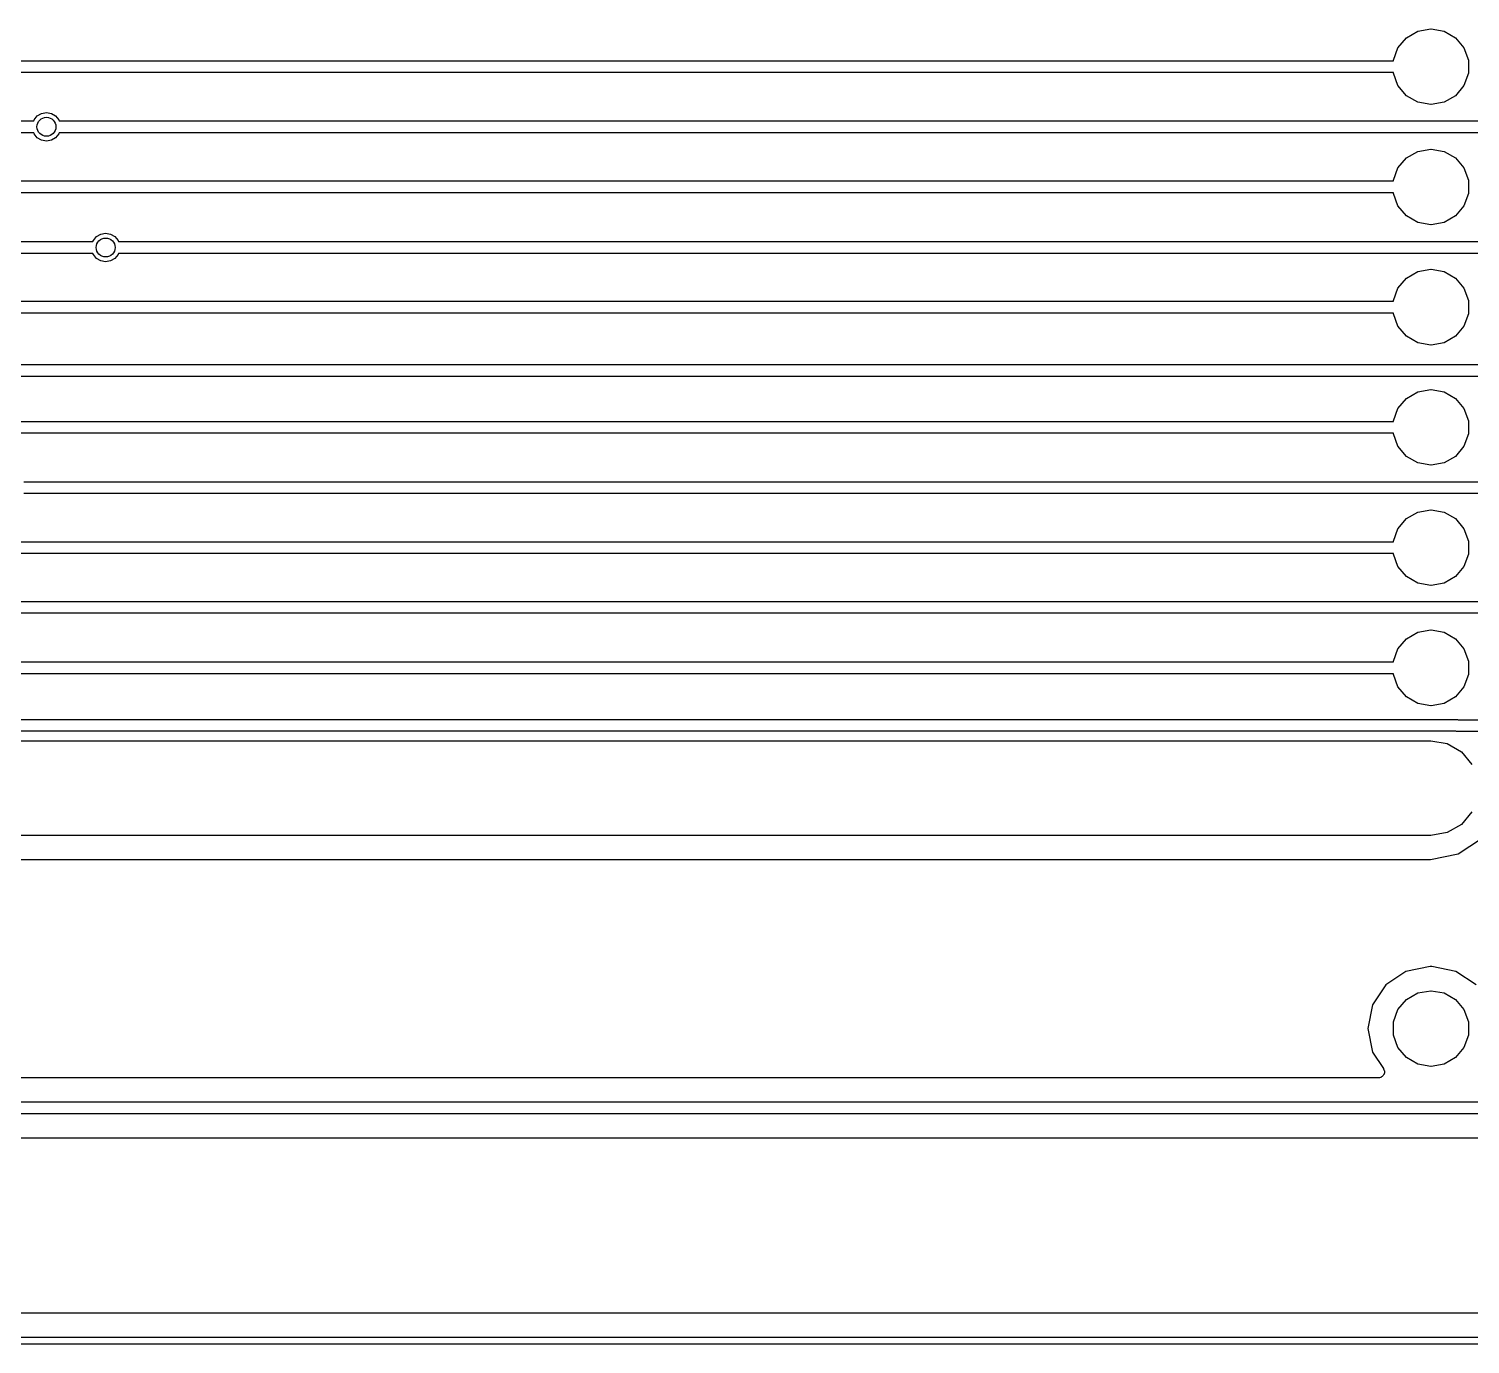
# Model space of a CAD drawing. Extents: x 70 to 225, y -126 to -70.
# Drawn here: x 173.62 to 204.05, y -126.47 to -98.69 of the extents above; entities that cross this region are included whole.
import ezdxf

# ---------------------------------------------------------------- set-up
doc = ezdxf.new("R2010")
doc.units = 0
doc.header["$MEASUREMENT"] = 0
doc.layers.add('BLACK', color=7, linetype='CONTINUOUS')

msp = doc.modelspace()

# ---------------------------------------------------------------- linework, layer by layer
at = {"layer": 'Black'}
for p, q in [((202.53, -99.0873), (202.709, -98.8745)), ((202.709, -98.8745), (202.95, -98.7356)), ((202.95, -98.7356), (203.223, -98.6873)), ((203.223, -98.6873), (203.229, -98.6873)), ((203.229, -98.6873), (203.503, -98.7356)), ((203.503, -98.7356), (203.744, -98.8745)), ((203.744, -98.8745), (203.922, -99.0873)), ((202.435, -99.3484), (202.53, -99.0873)), ((203.922, -99.0873), (204.017, -99.3484)), ((161.045, -99.3623), (202.435, -99.3623)), ((202.435, -99.3623), (202.435, -99.3484)), ((204.017, -99.3484), (204.017, -99.6263)), ((202.435, -99.6123), (161.021, -99.6123)), ((202.435, -99.6263), (202.435, -99.6123)), ((202.53, -99.8873), (202.435, -99.6263)), ((204.017, -99.6263), (203.922, -99.8873)), ((202.709, -100.1), (202.53, -99.8873)), ((202.95, -100.239), (202.709, -100.1)), ((203.744, -100.1), (203.503, -100.239)), ((203.922, -99.8873), (203.744, -100.1)), ((203.223, -100.287), (202.95, -100.239)), ((203.229, -100.287), (203.223, -100.287)), ((203.503, -100.239), (203.229, -100.287)), ((111.761, -100.632), (173.721, -100.632)), ((173.721, -100.632), (173.731, -100.607)), ((173.731, -100.607), (173.798, -100.527)), ((173.798, -100.527), (173.888, -100.474)), ((173.888, -100.474), (173.991, -100.456)), ((173.991, -100.456), (174.094, -100.474)), ((174.094, -100.474), (174.185, -100.527)), ((174.185, -100.527), (174.252, -100.607)), ((174.252, -100.607), (174.261, -100.632)), ((174.261, -100.632), (177.266, -100.632)), ((177.266, -100.632), (216.013, -100.632)), ((173.721, -100.882), (111.761, -100.882)), ((173.731, -100.908), (173.721, -100.882)), ((173.798, -100.988), (173.731, -100.908)), ((173.888, -101.04), (173.798, -100.988)), ((173.991, -101.058), (173.888, -101.04)), ((174.094, -101.04), (173.991, -101.058)), ((174.185, -100.988), (174.094, -101.04)), ((174.252, -100.908), (174.185, -100.988)), ((174.261, -100.882), (174.252, -100.908)), ((177.266, -100.882), (174.261, -100.882)), ((216.065, -100.882), (177.266, -100.882)), ((202.709, -101.414), (202.95, -101.276)), ((202.95, -101.276), (203.223, -101.227)), ((203.223, -101.227), (203.229, -101.227)), ((203.229, -101.227), (203.503, -101.276)), ((203.503, -101.276), (203.744, -101.414)), ((202.435, -101.888), (202.53, -101.627)), ((202.53, -101.627), (202.709, -101.414)), ((203.744, -101.414), (203.922, -101.627)), ((203.922, -101.627), (204.017, -101.888)), ((163.521, -101.902), (202.435, -101.902)), ((202.435, -101.902), (202.435, -101.888)), ((204.017, -101.888), (204.017, -102.166)), ((202.435, -102.152), (163.545, -102.152)), ((202.435, -102.166), (202.435, -102.152)), ((202.53, -102.427), (202.435, -102.166)), ((204.017, -102.166), (203.922, -102.427)), ((202.709, -102.64), (202.53, -102.427)), ((203.922, -102.427), (203.744, -102.64)), ((202.95, -102.779), (202.709, -102.64)), ((203.223, -102.827), (202.95, -102.779)), ((203.229, -102.827), (203.223, -102.827)), ((203.503, -102.779), (203.229, -102.827)), ((203.744, -102.64), (203.503, -102.779)), ((174.971, -103.182), (174.981, -103.157)), ((174.981, -103.157), (175.048, -103.077)), ((175.048, -103.077), (175.138, -103.024)), ((175.138, -103.024), (175.241, -103.006)), ((175.241, -103.006), (175.344, -103.024)), ((175.344, -103.024), (175.435, -103.077)), ((175.435, -103.077), (175.502, -103.157)), ((175.502, -103.157), (175.511, -103.182)), ((116.761, -103.182), (174.971, -103.182)), ((174.971, -103.432), (116.761, -103.432)), ((174.981, -103.458), (174.971, -103.432)), ((175.048, -103.538), (174.981, -103.458)), ((175.502, -103.458), (175.435, -103.538)), ((175.511, -103.432), (175.502, -103.458)), ((175.511, -103.182), (178.516, -103.182)), ((178.516, -103.432), (175.511, -103.432)), ((178.516, -103.182), (216.003, -103.182)), ((216.055, -103.432), (178.516, -103.432)), ((175.138, -103.59), (175.048, -103.538)), ((175.241, -103.608), (175.138, -103.59)), ((175.344, -103.59), (175.241, -103.608)), ((175.435, -103.538), (175.344, -103.59)), ((202.95, -103.816), (203.223, -103.767)), ((203.223, -103.767), (203.229, -103.767)), ((203.229, -103.767), (203.503, -103.816)), ((202.53, -104.167), (202.709, -103.954)), ((202.709, -103.954), (202.95, -103.816)), ((203.503, -103.816), (203.744, -103.954)), ((203.744, -103.954), (203.922, -104.167)), ((202.435, -104.428), (202.53, -104.167)), ((203.922, -104.167), (204.017, -104.428)), ((202.435, -104.692), (166.026, -104.692)), ((166.063, -104.442), (202.435, -104.442)), ((202.435, -104.442), (202.435, -104.428)), ((202.435, -104.706), (202.435, -104.692)), ((204.017, -104.428), (204.017, -104.706)), ((202.53, -104.967), (202.435, -104.706)), ((202.709, -105.18), (202.53, -104.967)), ((203.922, -104.967), (203.744, -105.18)), ((204.017, -104.706), (203.922, -104.967)), ((202.95, -105.319), (202.709, -105.18)), ((203.744, -105.18), (203.503, -105.319)), ((203.223, -105.367), (202.95, -105.319)), ((203.229, -105.367), (203.223, -105.367)), ((203.503, -105.319), (203.229, -105.367)), ((173.166, -105.782), (176.441, -105.782)), ((176.441, -105.782), (217.075, -105.782)), ((176.441, -106.032), (173.011, -106.032)), ((217.126, -106.032), (176.441, -106.032)), ((202.53, -106.707), (202.709, -106.494)), ((202.709, -106.494), (202.95, -106.356)), ((202.95, -106.356), (203.223, -106.307)), ((203.223, -106.307), (203.229, -106.307)), ((203.229, -106.307), (203.503, -106.356)), ((203.503, -106.356), (203.744, -106.494)), ((203.744, -106.494), (203.922, -106.707)), ((202.435, -106.968), (202.53, -106.707)), ((203.922, -106.707), (204.017, -106.968)), ((168.516, -106.982), (202.435, -106.982)), ((202.435, -106.982), (202.435, -106.968)), ((204.017, -106.968), (204.017, -107.246)), ((202.435, -107.232), (168.516, -107.232)), ((202.435, -107.246), (202.435, -107.232)), ((202.53, -107.507), (202.435, -107.246)), ((204.017, -107.246), (203.922, -107.507)), ((202.709, -107.72), (202.53, -107.507)), ((202.95, -107.859), (202.709, -107.72)), ((203.744, -107.72), (203.503, -107.859)), ((203.922, -107.507), (203.744, -107.72)), ((203.223, -107.907), (202.95, -107.859)), ((203.229, -107.907), (203.223, -107.907)), ((203.503, -107.859), (203.229, -107.907)), ((173.516, -108.257), (216.008, -108.257)), ((216.06, -108.507), (173.516, -108.507)), ((202.709, -109.034), (202.95, -108.896)), ((202.95, -108.896), (203.223, -108.847)), ((203.223, -108.847), (203.229, -108.847)), ((203.229, -108.847), (203.503, -108.896)), ((203.503, -108.896), (203.744, -109.034)), ((202.435, -109.508), (202.53, -109.247)), ((202.53, -109.247), (202.709, -109.034)), ((203.744, -109.034), (203.922, -109.247)), ((203.922, -109.247), (204.017, -109.508)), ((152.324, -109.522), (202.435, -109.522)), ((202.435, -109.522), (202.435, -109.508)), ((204.017, -109.508), (204.017, -109.786)), ((202.435, -109.772), (152.281, -109.772)), ((202.435, -109.786), (202.435, -109.772)), ((202.53, -110.047), (202.435, -109.786)), ((204.017, -109.786), (203.922, -110.047)), ((202.709, -110.26), (202.53, -110.047)), ((203.922, -110.047), (203.744, -110.26)), ((202.95, -110.399), (202.709, -110.26)), ((203.223, -110.447), (202.95, -110.399)), ((203.229, -110.447), (203.223, -110.447)), ((203.503, -110.399), (203.229, -110.447)), ((203.744, -110.26), (203.503, -110.399)), ((171.016, -110.782), (217.155, -110.782)), ((217.206, -111.032), (171.016, -111.032)), ((202.95, -111.436), (203.223, -111.387)), ((203.223, -111.387), (203.229, -111.387)), ((203.229, -111.387), (203.503, -111.436)), ((202.53, -111.787), (202.709, -111.574)), ((202.709, -111.574), (202.95, -111.436)), ((203.503, -111.436), (203.744, -111.574)), ((203.744, -111.574), (203.922, -111.787)), ((202.435, -112.048), (202.53, -111.787)), ((203.922, -111.787), (204.017, -112.048)), ((154.795, -112.062), (202.435, -112.062)), ((202.435, -112.062), (202.435, -112.048)), ((204.017, -112.048), (204.017, -112.326)), ((202.435, -112.312), (154.771, -112.312)), ((202.435, -112.326), (202.435, -112.312)), ((202.53, -112.587), (202.435, -112.326)), ((202.709, -112.8), (202.53, -112.587)), ((203.922, -112.587), (203.744, -112.8)), ((204.017, -112.326), (203.922, -112.587)), ((202.95, -112.939), (202.709, -112.8)), ((203.744, -112.8), (203.503, -112.939)), ((203.223, -112.987), (202.95, -112.939)), ((203.229, -112.987), (203.223, -112.987)), ((203.503, -112.939), (203.229, -112.987)), ((125.638, -113.277), (203.775, -113.277)), ((203.775, -113.277), (203.781, -113.278)), ((203.781, -113.278), (203.786, -113.278)), ((203.786, -113.278), (203.802, -113.282)), ((203.802, -113.282), (203.804, -113.282)), ((203.804, -113.282), (208.064, -113.282)), ((102.876, -113.727), (203.226, -113.727)), ((203.752, -113.527), (125.586, -113.527)), ((203.226, -113.727), (203.568, -113.788)), ((203.568, -113.788), (203.869, -113.961)), ((203.754, -113.528), (203.752, -113.527)), ((203.769, -113.532), (203.754, -113.528)), ((203.775, -113.531), (203.769, -113.532)), ((203.78, -113.532), (203.775, -113.531)), ((208.012, -113.532), (203.78, -113.532)), ((203.869, -113.961), (204.092, -114.227)), ((204.092, -115.227), (203.869, -115.493)), ((203.869, -115.493), (203.568, -115.667)), ((203.226, -115.727), (102.461, -115.727)), ((203.568, -115.667), (203.226, -115.727)), ((203.802, -116.118), (204.291, -115.792)), ((102.474, -116.235), (203.214, -116.235)), ((203.214, -116.235), (203.802, -116.118)), ((202.699, -118.601), (202.275, -118.884)), ((203.211, -118.499), (202.699, -118.601)), ((203.242, -118.499), (203.211, -118.499)), ((203.754, -118.601), (203.242, -118.499)), ((204.178, -118.884), (203.754, -118.601)), ((202.275, -118.884), (201.992, -119.308)), ((201.992, -119.308), (201.893, -119.807)), ((202.53, -119.407), (202.709, -119.194)), ((202.709, -119.194), (202.95, -119.056)), ((202.95, -119.056), (203.223, -119.007)), ((203.223, -119.007), (203.229, -119.007)), ((203.229, -119.007), (203.503, -119.056)), ((203.503, -119.056), (203.744, -119.194)), ((203.744, -119.194), (203.922, -119.407)), ((202.435, -119.668), (202.53, -119.407)), ((203.922, -119.407), (204.017, -119.668)), ((201.893, -119.807), (201.992, -120.307)), ((202.435, -119.946), (202.435, -119.668)), ((204.017, -119.668), (204.017, -119.946)), ((202.53, -120.207), (202.435, -119.946)), ((202.709, -120.42), (202.53, -120.207)), ((203.922, -120.207), (203.744, -120.42)), ((204.017, -119.946), (203.922, -120.207)), ((201.992, -120.307), (202.223, -120.652)), ((202.95, -120.559), (202.709, -120.42)), ((203.744, -120.42), (203.503, -120.559)), ((202.183, -120.829), (202.168, -120.839)), ((202.199, -120.82), (202.183, -120.829)), ((202.201, -120.816), (202.199, -120.82)), ((202.205, -120.814), (202.201, -120.816)), ((202.215, -120.8), (202.205, -120.814)), ((202.227, -120.786), (202.215, -120.8)), ((202.223, -120.652), (202.224, -120.656)), ((202.224, -120.656), (202.227, -120.659)), ((202.227, -120.659), (202.233, -120.676)), ((202.228, -120.782), (202.227, -120.786)), ((202.231, -120.779), (202.228, -120.782)), ((202.236, -120.761), (202.231, -120.779)), ((202.233, -120.676), (202.24, -120.692)), ((202.242, -120.744), (202.236, -120.761)), ((202.24, -120.692), (202.241, -120.696)), ((202.241, -120.696), (202.242, -120.7)), ((202.242, -120.7), (202.242, -120.718)), ((202.242, -120.718), (202.243, -120.736)), ((202.243, -120.736), (202.242, -120.74)), ((202.242, -120.74), (202.242, -120.744)), ((203.223, -120.607), (202.95, -120.559)), ((203.229, -120.607), (203.223, -120.607)), ((203.503, -120.559), (203.229, -120.607)), ((202.117, -120.849), (103.681, -120.849)), ((202.121, -120.849), (202.117, -120.849)), ((202.125, -120.849), (202.121, -120.849)), ((202.143, -120.845), (202.125, -120.849)), ((202.16, -120.842), (202.143, -120.845)), ((202.164, -120.84), (202.16, -120.842)), ((202.168, -120.839), (202.164, -120.84)), ((103.418, -121.357), (214.04, -121.357)), ((214.091, -121.607), (103.366, -121.607)), ((103.379, -122.115), (214.079, -122.115)), ((224.49, -125.817), (70.91, -125.817)), ((225.2, -126.475), (70.2, -126.475)), ((70.275, -126.325), (225.125, -126.325))]:
    msp.add_line(p, q, dxfattribs=at)
for centre in [(173.991, -100.757), (175.241, -103.307)]:
    msp.add_circle(centre, 0.2, dxfattribs=at)

doc.saveas('drawing.dxf')
